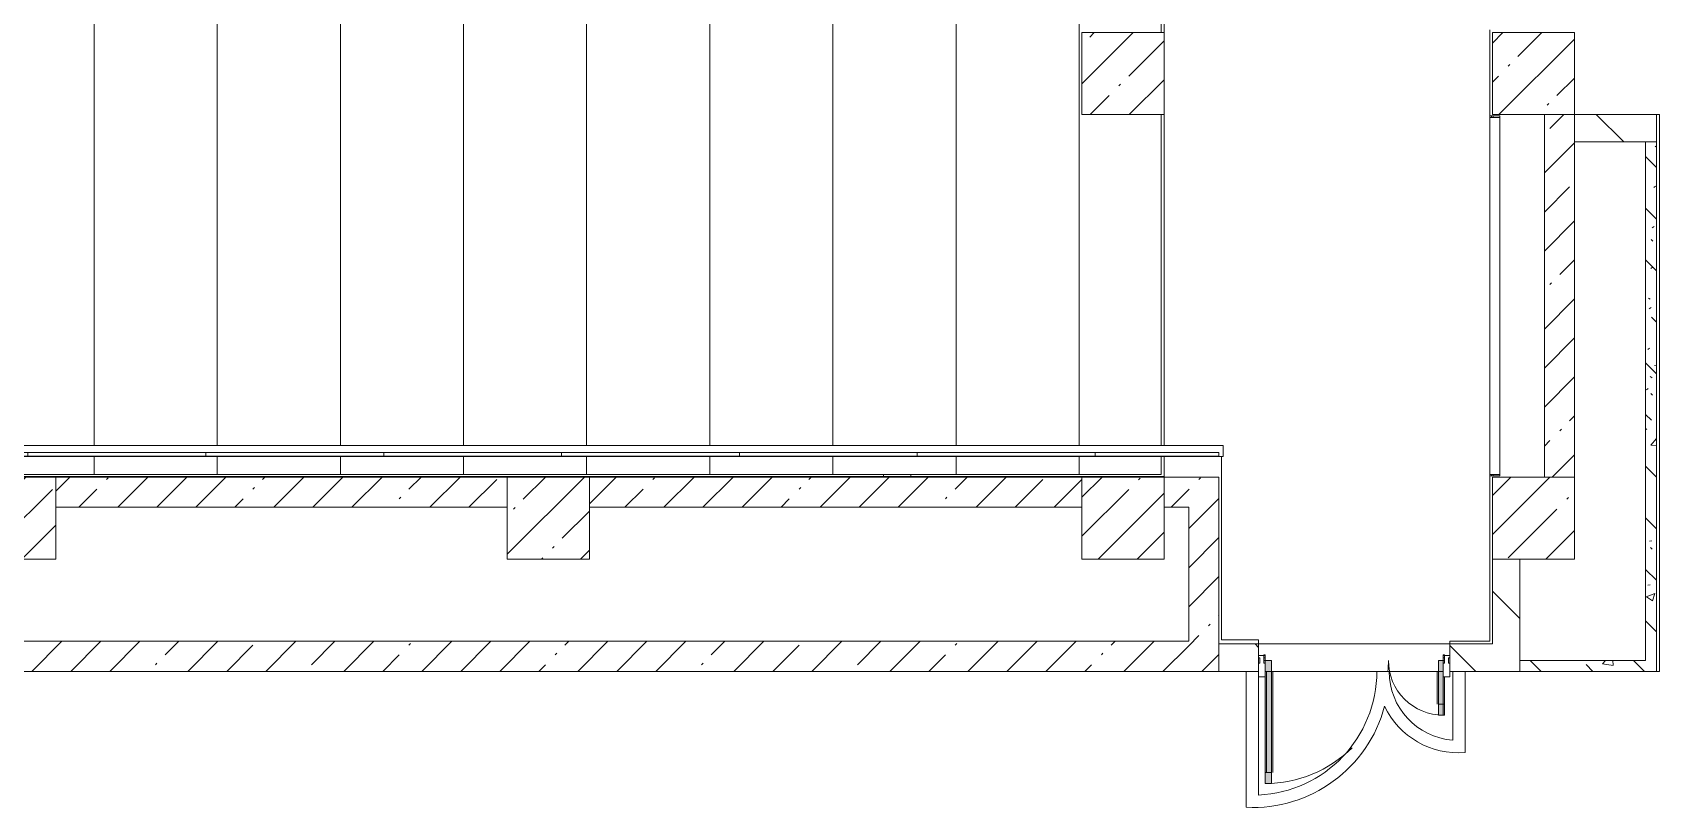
# Model space of a CAD drawing. Header units: millimetres. Extents: x 81731 to 272849, y -8553 to 29000.
# Drawn here: x 168179 to 180070, y 12785 to 18450 of the extents above; entities that cross this region are included whole.
import ezdxf

# ---------------------------------------------------------------- set-up
doc = ezdxf.new("R2010")
doc.units = ezdxf.units.MM
doc.linetypes.add('200_ШТРИХ__ш1_п0_6_', pattern=[800, 500, -300])
for name, color, linetype, lineweight, true_color in [('A-DETL-GENF-2', 7, 'Continuous', 5, 0xe2e2e2), ('A-DETL-GENF-4', 7, 'Continuous', 5, 0xaaaaaa), ('A-DOOR-5', 7, 'Continuous', 5, 0xaaaaaa), ('A-FLOR-1', 7, 'Continuous', 5, 0xaaaaaa), ('A-WALL-PATT-1', 7, 'Continuous', 5, 0x787878), ('I-WALL-26', 7, 'Continuous', 5, 0x787878)]:
    doc.layers.add(name, color=color, linetype=linetype, lineweight=lineweight, true_color=true_color)
for name, color, linetype, lineweight in [('A-DETL-MBND-1', 7, '200_ШТРИХ__ш1_п0_6_', 9), ('A-GLAZ-CWMG-2', 7, 'Continuous', 5), ('A-WALL', 7, 'Continuous', 9), ('A-WALL-6', 7, 'Continuous', 5), ('I-WALL-24', 7, 'Continuous', 5), ('S-COLS-1', 7, 'Continuous', 5), ('S-STRS-2', 7, 'Continuous', 5)]:
    doc.layers.add(name, color=color, linetype=linetype, lineweight=lineweight)
pattern_1 = [(45, (145838.57, 0), (-285.123, 285.123), []), (45, (146123.7, 0), (-285.123, 285.123), [504.031, -100.806, 16.764, -84.042])]
pattern_2 = [(135, (145838.57, 0), (-353.5534, -353.5534), [])]
pattern_3 = [(135, (145838.57, 0), (-377.171, -377.171), [533.4, -88.9, 17.78, -88.9]), (135, (145838.57, 376.94), (-377.171, -377.171), []), (50, (145838.57, 0), (637.6445, -55.7866), [66.675, -733.425]), (355, (145838.6, 0), (-123.349, 668.699), [53.34, -586.74]), (100.451, (145891.7, -4.65), (514.299, 612.908), [56.665, -623.315]), (46.184, (145838.6, 177.8), (948.776, -147.15), [100.012, -1100.137]), (96.636, (145917.6, 165.5), (830.91, 865.997), [84.998, -934.973]), (351.184, (145838.6, 177.8), (830.918, 865.988), [80.01, -880.11]), (21, (145927.47, 133.35), (530.6506, -357.928), [66.675, -733.425]), (326, (145927.5, 133.35), (216.308, 644.658), [53.34, -586.74]), (71.451, (145971.7, 103.5), (746.96, 286.724), [56.665, -623.315]), (37.5, (145838.57, 0), (10.8105, 295.9426), [16.764, -562.864, 16.764, -578.866, -588.962]), (37.5, (145838.57, 0), (10.8105, 295.9426), [-1175.258, 16.764, -572.198]), (7.5, (145838.57, 0), (233.8692, 350.6318), [16.764, -322.834, 16.764, -549.529, -224.472]), (7.5, (145838.57, 0), (233.8692, 350.6318), [-905.891, 16.764, -207.708]), (327.5, (145640.32, 0), (474.5678, -20.0513), [16.764, -205.486, 16.764, -676.656, -920.115]), (327.5, (145640.32, 0), (474.5678, -20.0513), [-915.67, 16.764, -903.351]), (317.5, (145551.42, 0), (518.452, 88.9934), [16.764, -272.161, 16.764, -443.738, -653.415]), (317.5, (145551.42, 0), (518.452, 88.9934), [-749.427, 16.764, -636.651])]

# ---------------------------------------------------------------- blocks, each defined once
blk = doc.blocks.new('BSC_Колонна _Прямоугольная - 600х600-V97-2_4_3_птичка')
at = {"layer": 'S-COLS-1'}
h = blk.add_hatch(dxfattribs=at)
h.set_pattern_fill('FP_72', color=256, style=0, pattern_type=2)
h.set_pattern_definition([(45, (-26110, -14900), (-285.123, 285.123), []), (45, (-25824.88, -14900), (-285.123, 285.123), [504.031, -100.806, 16.764, -84.042])])
h.paths.add_polyline_path([(-300, -300), (300, -300), (300, 300), (-300, 300)])
for p, q in [((300, 300), (-300, 300)), ((-300, 300), (-300, -300)), ((300, -300), (300, 300)), ((-300, -300), (300, -300))]:
    blk.add_line(p, q, dxfattribs=at)
blk = doc.blocks.new('BSC_Колонна _Прямоугольная - 600х600-V128-2_4_3_птичка')
at = {"layer": 'S-COLS-1'}
h = blk.add_hatch(dxfattribs=at)
h.set_pattern_fill('FP_99', color=256, style=0, pattern_type=2)
h.set_pattern_definition([(45, (-33310, -18150), (-285.123, 285.123), []), (45, (-33024.88, -18150), (-285.123, 285.123), [504.031, -100.806, 16.764, -84.042])])
h.paths.add_polyline_path([(-300, -300), (300, -300), (300, 300), (-300, 300), (-300, 12)])
for p, q in [((300, 300), (-300, 300)), ((-300, 300), (-300, -300)), ((300, -300), (300, 300)), ((-300, -300), (300, -300))]:
    blk.add_line(p, q, dxfattribs=at)
blk = doc.blocks.new('BSC_Колонна _Прямоугольная - 600х600-V138-2_4_3_птичка')
at = {"layer": 'S-COLS-1'}
h = blk.add_hatch(dxfattribs=at)
h.set_pattern_fill('FP_103', color=256, style=0, pattern_type=2)
h.set_pattern_definition([(45, (-33310, -14900), (-285.123, 285.123), []), (45, (-33024.88, -14900), (-285.123, 285.123), [504.031, -100.806, 16.764, -84.042])])
h.paths.add_polyline_path([(-300, -300), (300, -300), (300, 300), (-300, 300), (-300, -208)])
for p, q in [((300, 300), (-300, 300)), ((-300, 300), (-300, -300)), ((300, -300), (300, 300)), ((-300, -300), (300, -300))]:
    blk.add_line(p, q, dxfattribs=at)
blk = doc.blocks.new('BSC_Колонна _Прямоугольная - 600х600-V149-2_4_3_птичка')
at = {"layer": 'S-COLS-1'}
h = blk.add_hatch(dxfattribs=at)
h.set_pattern_fill('FP_109', color=256, style=0, pattern_type=2)
h.set_pattern_definition([(45, (-30310, -14900), (-285.123, 285.123), []), (45, (-30024.88, -14900), (-285.123, 285.123), [504.031, -100.806, 16.764, -84.042])])
h.paths.add_polyline_path([(-300, -300), (300, -300), (300, 300), (-300, 300)])
for p, q in [((300, 300), (-300, 300)), ((-300, 300), (-300, -300)), ((300, -300), (300, 300)), ((-300, -300), (300, -300))]:
    blk.add_line(p, q, dxfattribs=at)
blk = doc.blocks.new('BSC_Колонна _Прямоугольная - 600х600-V180-2_4_3_птичка')
at = {"layer": 'S-COLS-1'}
h = blk.add_hatch(dxfattribs=at)
h.set_pattern_fill('FP_134', color=256, style=0, pattern_type=2)
h.set_pattern_definition([(45, (-22210, -14900), (-285.123, 285.123), []), (45, (-21924.88, -14900), (-285.123, 285.123), [504.031, -100.806, 16.764, -84.042])])
h.paths.add_polyline_path([(-300, -300), (300, -300), (300, 300), (-300, 300)])
for p, q in [((300, 300), (-300, 300)), ((-300, 300), (-300, -300)), ((300, -300), (300, 300)), ((-300, -300), (300, -300))]:
    blk.add_line(p, q, dxfattribs=at)
blk = doc.blocks.new('Прямоугольный импост - Импост структурный с накладкой - 160мм Темный-32479175-2_4_3_птичка')
at = {"layer": 'A-GLAZ-CWMG-2'}
for p, q in [((-50, 40), (-50, 140)), ((-50, 140), (0, 140)), ((0, 140), (0, 40)), ((-40, 40), (-50, 40)), ((-50, -17), (-50, 0)), ((-50, 0), (-40, 0)), ((-40, 0), (-40, 40)), ((-10, 40), (-10, 0)), ((0, 40), (-10, 40)), ((-10, 0), (0, 0)), ((0, 0), (0, -17)), ((0, -17), (-50, -17))]:
    blk.add_line(p, q, dxfattribs=at)
blk = doc.blocks.new('Дверь_Витражная_остекление_ - Д-39_л_ Актовый-32481803-2_4_3_птичка')
at = {"layer": 'A-DETL-GENF-2'}
for points in [[(605, 920), (605, 20), (650, 20), (650, 920)], [(-660, 420), (-660, 140), (-650, 140), (-650, 40), (-660, 40), (-660, 20), (-615, 20), (-615, 420)]]:
    blk.add_hatch(color=256, dxfattribs=at).paths.add_polyline_path(points)
at = {"layer": 'A-DETL-GENF-4'}
for p, q in [((596, 840), (596, 100)), ((650, 920), (605, 920)), ((605, 920), (605, 20)), ((650, 920), (605, 920)), ((605, 920), (605, 20)), ((650, 840), (605, 840)), ((640, 840), (640, 100)), ((650, 920), (650, 140)), ((650, 140), (650, 920)), ((-660, 420), (-615, 420)), ((-660, 420), (-660, 140)), ((-615, 420), (-660, 420)), ((-660, 420), (-660, 140)), ((-615, 420), (-615, 20)), ((-615, 20), (-615, 420)), ((-660, 340), (-615, 340)), ((-650, 340), (-650, 140)), ((-606, 340), (-606, 100)), ((-650, 100), (-615, 100)), ((-615, 20), (-650, 20)), ((-650, 20), (-615, 20)), ((650, 100), (605, 100)), ((605, 20), (650, 20)), ((605, 20), (650, 20)), ((650, 40), (650, 20)), ((650, 20), (650, 40))]:
    blk.add_line(p, q, dxfattribs=at)
at = {"layer": 'A-DOOR-5'}
for p, q in [((650, 920), (650, 140)), ((-650, 420), (-650, 140)), ((-650, 20), (-660, 20)), ((-660, 20), (-660, -20)), ((-650, 40), (-650, 20)), ((-650, -20), (-650, 20)), ((650, 40), (650, 20)), ((660, 20), (650, 20)), ((650, 20), (650, -20)), ((660, -20), (660, 20)), ((-660, -20), (-650, -20)), ((650, -20), (660, -20))]:
    blk.add_line(p, q, dxfattribs=at)
for centre, radius, start, end in [((650, 20), 900, 90, 134.8292), ((-650, 20), 400, 360, 90), ((650, 20), 900, 174.8223, 180)]:
    blk.add_arc(centre, radius, start, end, dxfattribs=at)
blk = doc.blocks.new('Прямоугольный импост - Импост структурный с накладкой - 160мм Темный-32479277-2_4_3_птичка')
at = {"layer": 'A-GLAZ-CWMG-2'}
for p, q in [((0, 140), (-50, 140)), ((-50, 140), (-50, 40)), ((0, 40), (0, 140)), ((-50, 40), (-40, 40)), ((-40, 0), (-50, 0)), ((-50, 0), (-50, -17)), ((-40, 40), (-40, 0)), ((-10, 0), (-10, 40)), ((-10, 40), (0, 40)), ((0, 0), (-10, 0)), ((0, -17), (0, 0)), ((-50, -17), (0, -17))]:
    blk.add_line(p, q, dxfattribs=at)
blk = doc.blocks.new('Перекрытия 2 - Перекрытия 4-32990152-2_4_3_птичка')
at = {"layer": 'S-STRS-2'}
for p, q in [((21910, 19180), (22510, 19180)), ((21910, 19180), (21910, 15411)), ((22810, 19180), (23410, 19180)), ((22810, 15411), (22810, 19180)), ((23710, 19180), (24310, 19180)), ((23710, 15411), (23710, 19180)), ((24610, 19180), (25210, 19180)), ((24610, 15411), (24610, 19180)), ((25510, 19180), (26110, 19180)), ((25510, 15411), (25510, 19180)), ((26410, 19180), (27010, 19180)), ((26410, 15411), (26410, 19180)), ((27310, 19180), (27910, 19180)), ((27310, 15411), (27310, 19180)), ((28210, 19180), (28810, 19180)), ((28210, 15411), (28210, 19180)), ((29110, 19180), (29710, 19180)), ((29110, 15411), (29110, 19180)), ((30010, 19180), (30610, 19180)), ((30010, 15411), (30010, 19180)), ((30610, 18430), (30610, 19180)), ((30610, 15411), (30610, 17830)), ((21910, 15330), (21910, 15200)), ((22810, 15200), (22810, 15330)), ((23710, 15200), (23710, 15330)), ((24610, 15200), (24610, 15330)), ((25510, 15200), (25510, 15330)), ((26410, 15200), (26410, 15330)), ((27310, 15200), (27310, 15330)), ((28210, 15200), (28210, 15330)), ((29110, 15200), (29110, 15330)), ((30010, 15200), (30010, 15330)), ((30610, 15200), (30610, 15330)), ((22810, 15200), (21910, 15200)), ((23710, 15200), (22810, 15200)), ((24610, 15200), (23710, 15200)), ((25510, 15200), (24610, 15200)), ((26410, 15200), (25510, 15200)), ((27310, 15200), (26410, 15200)), ((28210, 15200), (27310, 15200)), ((29110, 15200), (28210, 15200)), ((30010, 15200), (29110, 15200)), ((30610, 15200), (30010, 15200))]:
    blk.add_line(p, q, dxfattribs=at)
blk = doc.blocks.new('Стены наклон_ амфитеатр - Стены наклон_ амфитеатр-32992696-2_4_3_птичка')
at = {"layer": 'A-WALL-PATT-1'}
h = blk.add_hatch(dxfattribs=at)
h.set_pattern_fill('FP_164', color=256, style=0, pattern_type=2)
h.set_pattern_definition([(0, (26444.5, 15393.4), (0, 246.1), []), (90, (26444.5, 15393.4), (-1300, 8e-14), [])])
h.paths.add_polyline_path([(31010, 15354), (31010, 15381), (21879, 15381), (21879, 15354), (30993, 15354)])
at = {"layer": 'A-WALL-6'}
for p, q in [((31041, 15431), (21879, 15431)), ((21879, 15431), (21879, 15381)), ((21879, 15381), (31010, 15381)), ((21879, 15354), (21879, 15381)), ((21879, 15350), (21879, 15354)), ((31010, 15354), (21879, 15354)), ((31010, 15350), (21879, 15350)), ((31010, 15381), (31010, 15350)), ((31010, 15350), (31041, 15350)), ((31041, 15350), (31041, 15431))]:
    blk.add_line(p, q, dxfattribs=at)
blk = doc.blocks.new('BSC_Колонна _Прямоугольная - 600х600-V236-2_4_3_птичка')
at = {"layer": 'S-COLS-1'}
h = blk.add_hatch(dxfattribs=at)
h.set_pattern_fill('FP_165', color=256, style=0, pattern_type=2)
h.set_pattern_definition([(45, (-30310, -18150), (-285.123, 285.123), []), (45, (-30024.88, -18150), (-285.123, 285.123), [504.031, -100.806, 16.764, -84.042])])
h.paths.add_polyline_path([(-300, -300), (300, -300), (300, 300), (-300, 300)])
for p, q in [((300, 300), (-300, 300)), ((-300, 300), (-300, -300)), ((300, -300), (300, 300)), ((-300, -300), (300, -300))]:
    blk.add_line(p, q, dxfattribs=at)

msp = doc.modelspace()

# ---------------------------------------------------------------- hatches: boundary and pattern name
at = {"layer": 'I-WALL-24'}
h = msp.add_hatch(dxfattribs=at)
h.set_pattern_fill('FP_74', color=256, style=0, pattern_type=2)
h.set_pattern_definition(pattern_1)
h.paths.add_polyline_path([(179430.4, 15200), (179448.6, 15200), (179448.6, 17850), (179228.6, 17850), (179228.6, 15200)])
h = msp.add_hatch(dxfattribs=at)
h.set_pattern_fill('FP_77', color=256, style=0, pattern_type=2)
h.set_pattern_definition(pattern_2)
h.paths.add_polyline_path([(179968.6, 17650), (180048.6, 17650), (180048.6, 17850), (179448.6, 17850), (179448.6, 17650), (179941.1, 17650)])
h = msp.add_hatch(dxfattribs=at)
h.set_pattern_fill('FP_74', color=256, style=0, pattern_type=2)
h.set_pattern_definition(pattern_1)
h.paths.add_polyline_path([(176448.6, 14980), (176628.6, 14980), (176628.6, 15200), (176448.6, 15196.3)])
h.paths.add_polyline_path([(172521, 14980), (175848.6, 14980), (175848.6, 15200), (172248.6, 15200), (172248.6, 14980)])
h.paths.add_polyline_path([(161708.6, 14980), (163948.8, 14980), (163948.8, 15200), (160158.6, 15200), (160158.6, 14980), (161508.6, 14980)])
h.paths.add_polyline_path([(171648.6, 14980), (171648.6, 15200), (168348.6, 15200), (168348.6, 14980), (168810.9, 14980)])
h.paths.add_polyline_path([(164548.8, 14980), (167748.6, 14980), (167748.6, 15200), (164548.8, 15200)])
h = msp.add_hatch(dxfattribs=at)
h.set_pattern_fill('FP_74', color=256, style=0, pattern_type=2)
h.set_pattern_definition(pattern_1)
h.paths.add_polyline_path([(176628.6, 13780), (176848.6, 13780), (176848.6, 15200), (176628.6, 15200), (176628.6, 14000)])
h = msp.add_hatch(dxfattribs=at)
h.set_pattern_fill('FP_77', color=256, style=0, pattern_type=2)
h.set_pattern_definition(pattern_2)
h.paths.add_polyline_path([(179013.6, 13780), (179048.6, 13780), (179048.6, 14600), (178848.6, 14600), (178848.6, 13780)])
h = msp.add_hatch(dxfattribs=at)
h.set_pattern_fill('FP_74', color=256, style=0, pattern_type=2)
h.set_pattern_definition(pattern_1)
h.paths.add_polyline_path([(176231, 13780), (176628.6, 13780), (176628.6, 14000), (166048.6, 14000), (166048.6, 13780), (172521, 13780)])
h = msp.add_hatch(dxfattribs=at)
h.set_pattern_fill('FP_77', color=256, style=0, pattern_type=2)
h.set_pattern_definition(pattern_2)
h.paths.add_polyline_path([(178848.6, 13780), (178848.6, 13980), (178538.6, 13980), (178538.6, 13780)])
h.paths.add_polyline_path([(176848.6, 13780), (177138.6, 13780), (177138.6, 13980), (176848.6, 13980)])
at = {"layer": 'I-WALL-26'}
h = msp.add_hatch(dxfattribs=at)
h.set_pattern_fill('FP_81', color=256, style=0, pattern_type=2)
h.set_pattern_definition(pattern_3)
h.paths.add_polyline_path([(180048.6, 13780), (180048.6, 17650), (179968.6, 17650), (179968.6, 13780)])
h = msp.add_hatch(dxfattribs=at)
h.set_pattern_fill('FP_81', color=256, style=0, pattern_type=2)
h.set_pattern_definition(pattern_3)
h.paths.add_polyline_path([(179048.6, 13780), (179968.6, 13780), (179968.6, 13860), (179048.6, 13860)])

# ---------------------------------------------------------------- linework, layer by layer
at = {"layer": 'A-DETL-MBND-1'}
for p, q in [((174398.6, 15203), (174398.6, 15220)), ((174598.6, 15220), (174598.6, 15203))]:
    msp.add_line(p, q, dxfattribs=at)
at = {"layer": 'A-FLOR-1'}
for p, q in [((176448.6, 20590), (176448.6, 18450)), ((178828.6, 17840), (178828.6, 18470)), ((176448.6, 17850), (176448.6, 15430.8)), ((180048.6, 17850), (180069.6, 17850)), ((180069.6, 17850), (180069.6, 13780)), ((176448.6, 15350), (176448.6, 15200)), ((176868.6, 15350), (176868.6, 14011)), ((176448.6, 15203.4), (160148.6, 15203.4)), ((178828.6, 14000), (178828.6, 15210)), ((176868.6, 14011), (177138.6, 14011)), ((177138.6, 14011), (177138.6, 13980)), ((178538.6, 13980), (178538.6, 14000)), ((178538.6, 14000), (178828.6, 14000)), ((177048.8, 13780), (177048.8, 12786.3)), ((177138.8, 12875.9), (177138.8, 13740)), ((177188.6, 13780), (178488.6, 13780)), ((178558.8, 13780), (178558.8, 13276.6)), ((178648.8, 13187.1), (178648.8, 13780)), ((180069.6, 13780), (180048.6, 13780))]:
    msp.add_line(p, q, dxfattribs=at)
for centre, radius, start, end in [((177098.8, 13780), 905, 272.53324, 0), ((178598.8, 13780), 505, 180, 265.45696), ((177098.8, 13780), 995, 267.1196, 345.20242), ((178598.8, 13780), 595, 205.28402, 274.82046)]:
    msp.add_arc(centre, radius, start, end, dxfattribs=at)
at = {"layer": 'A-WALL'}
for p, q in [((178841.1, 17840), (178841.1, 17830)), ((178853.6, 17840), (178853.6, 17830)), ((179448.6, 17650), (179448.6, 17850)), ((180048.6, 17650), (179968.6, 17650)), ((178841.1, 15220), (178841.1, 15210)), ((178853.6, 15220), (178853.6, 15210)), ((176848.6, 13780), (176848.6, 13980))]:
    msp.add_line(p, q, dxfattribs=at)
at = {"layer": 'I-WALL-24'}
for p, q in [((178903.6, 17840), (178828.6, 17840)), ((178828.6, 15210), (178828.6, 17840)), ((178903.6, 17840), (178903.6, 15210)), ((179228.6, 17850), (179228.6, 15200)), ((180048.6, 17850), (179448.6, 17850)), ((180048.6, 13780), (180048.6, 17850)), ((178828.6, 17830), (178903.6, 17830)), ((179448.6, 15200), (179448.6, 17650)), ((179448.6, 17650), (179968.6, 17650)), ((179968.6, 17650), (179968.6, 13860)), ((171648.6, 15200), (168348.6, 15200)), ((175848.6, 15200), (172248.6, 15200)), ((176848.6, 15200), (176448.6, 15200)), ((176848.6, 13980), (176848.6, 15200)), ((178828.6, 15220), (178903.6, 15220)), ((178828.6, 15210), (178903.6, 15210)), ((168348.6, 14980), (171648.6, 14980)), ((172248.6, 14980), (175848.6, 14980)), ((176448.6, 14980), (176628.6, 14980)), ((176628.6, 14980), (176628.6, 14000)), ((178848.6, 14600), (178848.6, 13980)), ((179048.6, 14600), (179048.6, 13780)), ((176628.6, 14000), (166048.6, 14000)), ((176848.6, 13980), (178848.6, 13980)), ((177138.6, 13780), (177138.6, 13980)), ((178538.6, 13980), (178538.6, 13780)), ((179968.6, 13860), (179048.6, 13860)), ((166048.6, 13780), (177138.6, 13780)), ((178538.6, 13780), (180048.6, 13780))]:
    msp.add_line(p, q, dxfattribs=at)

# ---------------------------------------------------------------- block references
at = {"layer": 'A-DOOR-5', "rotation": 180}
msp.add_blockref('Дверь_Витражная_остекление_ - Д-39_л_ Актовый-32481803-2_4_3_птичка', (177838.6, 13880), dxfattribs=at)
at = {"layer": 'A-GLAZ-CWMG-2', "rotation": 180}
msp.add_blockref('Прямоугольный импост - Импост структурный с накладкой - 160мм Темный-32479277-2_4_3_птичка', (177138.6, 13880), dxfattribs=at)
at = {"layer": 'A-GLAZ-CWMG-2', "extrusion": (0, 0, -1), "rotation": 180}
msp.add_blockref('Прямоугольный импост - Импост структурный с накладкой - 160мм Темный-32479175-2_4_3_птичка', (-178538.6, 13880), dxfattribs=at)
at = {"layer": 'A-WALL-6'}
msp.add_blockref('Стены наклон_ амфитеатр - Стены наклон_ амфитеатр-32992696-2_4_3_птичка', (145838.6, 0), dxfattribs=at)
at = {"layer": 'S-COLS-1'}
for name, p in [('BSC_Колонна _Прямоугольная - 600х600-V236-2_4_3_птичка', (176148.6, 18150)), ('BSC_Колонна _Прямоугольная - 600х600-V128-2_4_3_птичка', (179148.6, 18150)), ('BSC_Колонна _Прямоугольная - 600х600-V180-2_4_3_птичка', (168048.6, 14900)), ('BSC_Колонна _Прямоугольная - 600х600-V97-2_4_3_птичка', (171948.6, 14900)), ('BSC_Колонна _Прямоугольная - 600х600-V149-2_4_3_птичка', (176148.6, 14900)), ('BSC_Колонна _Прямоугольная - 600х600-V138-2_4_3_птичка', (179148.6, 14900))]:
    msp.add_blockref(name, p, dxfattribs=at)
at = {"layer": 'S-STRS-2'}
msp.add_blockref('Перекрытия 2 - Перекрытия 4-32990152-2_4_3_птичка', (145818.6, 20), dxfattribs=at)

doc.saveas('drawing.dxf')
